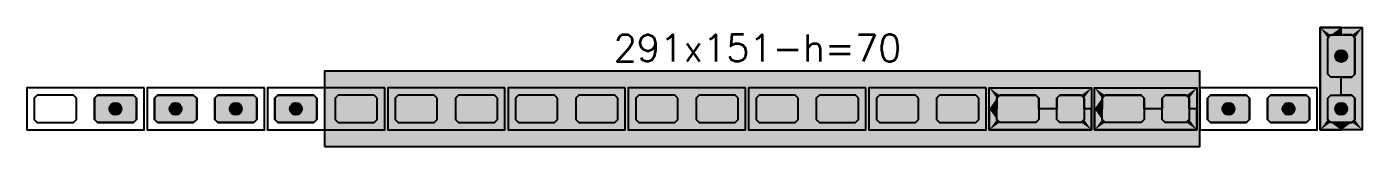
# Model space of a CAD drawing. Extents: x -1.9 to 86, y -1.6 to 60.9.
# Drawn here: x 45.54 to 54.42, y 17 to 17.79 of the extents above; entities that cross this region are included whole.
import ezdxf

# ---------------------------------------------------------------- set-up
doc = ezdxf.new("R2010")
doc.units = 0
doc.header["$MEASUREMENT"] = 0
for name, color, linetype in [('PENA_01', 1, 'CONTINUOUS'), ('PENA_02', 2, 'CONTINUOUS'), ('PENA_03', 3, 'CONTINUOUS'), ('PENA_11', 252, 'CONTINUOUS'), ('PENA_21', 100, 'CONTINUOUS'), ('PENA_23', 50, 'CONTINUOUS')]:
    doc.layers.add(name, color=color, linetype=linetype)
doc.styles.get("Standard").update_dxf_attribs({"font": 'ROMANS.SHX'})

msp = doc.modelspace()

# ---------------------------------------------------------------- linework, layer by layer
at = {"layer": 'PENA_01', "linetype": 'Continuous'}
for points in [[(54.18798, 17.478709), (54.18798, 17.718709), (54.20798, 17.738709), (54.34798, 17.738709), (54.36798, 17.718709), (54.36798, 17.478709), (54.34798, 17.458709), (54.20798, 17.458709), (54.18798, 17.478709)], [(45.86798, 17.318709), (45.84798, 17.338709), (45.60798, 17.338709), (45.58798, 17.318709), (45.58798, 17.178709), (45.60798, 17.158709), (45.84798, 17.158709), (45.86798, 17.178709), (45.86798, 17.318709)], [(46.26798, 17.318709), (46.24798, 17.338709), (46.00798, 17.338709), (45.98798, 17.318709), (45.98798, 17.178709), (46.00798, 17.158709), (46.24798, 17.158709), (46.26798, 17.178709), (46.26798, 17.318709)], [(46.66798, 17.318709), (46.64798, 17.338709), (46.40798, 17.338709), (46.38798, 17.318709), (46.38798, 17.178709), (46.40798, 17.158709), (46.64798, 17.158709), (46.66798, 17.178709), (46.66798, 17.318709)], [(47.06798, 17.318709), (47.04798, 17.338709), (46.80798, 17.338709), (46.78798, 17.318709), (46.78798, 17.178709), (46.80798, 17.158709), (47.04798, 17.158709), (47.06798, 17.178709), (47.06798, 17.318709)], [(47.46798, 17.318709), (47.44798, 17.338709), (47.20798, 17.338709), (47.18798, 17.318709), (47.18798, 17.178709), (47.20798, 17.158709), (47.44798, 17.158709), (47.46798, 17.178709), (47.46798, 17.318709)], [(47.86798, 17.318709), (47.84798, 17.338709), (47.60798, 17.338709), (47.58798, 17.318709), (47.58798, 17.178709), (47.60798, 17.158709), (47.84798, 17.158709), (47.86798, 17.178709), (47.86798, 17.318709)], [(48.26798, 17.318709), (48.24798, 17.338709), (48.00798, 17.338709), (47.98798, 17.318709), (47.98798, 17.178709), (48.00798, 17.158709), (48.24798, 17.158709), (48.26798, 17.178709), (48.26798, 17.318709)], [(48.66798, 17.318709), (48.64798, 17.338709), (48.40798, 17.338709), (48.38798, 17.318709), (48.38798, 17.178709), (48.40798, 17.158709), (48.64798, 17.158709), (48.66798, 17.178709), (48.66798, 17.318709)], [(49.06798, 17.318709), (49.04798, 17.338709), (48.80798, 17.338709), (48.78798, 17.318709), (48.78798, 17.178709), (48.80798, 17.158709), (49.04798, 17.158709), (49.06798, 17.178709), (49.06798, 17.318709)], [(49.46798, 17.318709), (49.44798, 17.338709), (49.20798, 17.338709), (49.18798, 17.318709), (49.18798, 17.178709), (49.20798, 17.158709), (49.44798, 17.158709), (49.46798, 17.178709), (49.46798, 17.318709)], [(49.86798, 17.318709), (49.84798, 17.338709), (49.60798, 17.338709), (49.58798, 17.318709), (49.58798, 17.178709), (49.60798, 17.158709), (49.84798, 17.158709), (49.86798, 17.178709), (49.86798, 17.318709)], [(50.26798, 17.318709), (50.24798, 17.338709), (50.00798, 17.338709), (49.98798, 17.318709), (49.98798, 17.178709), (50.00798, 17.158709), (50.24798, 17.158709), (50.26798, 17.178709), (50.26798, 17.318709)], [(50.66798, 17.318709), (50.64798, 17.338709), (50.40798, 17.338709), (50.38798, 17.318709), (50.38798, 17.178709), (50.40798, 17.158709), (50.64798, 17.158709), (50.66798, 17.178709), (50.66798, 17.318709)], [(51.06798, 17.318709), (51.04798, 17.338709), (50.80798, 17.338709), (50.78798, 17.318709), (50.78798, 17.178709), (50.80798, 17.158709), (51.04798, 17.158709), (51.06798, 17.178709), (51.06798, 17.318709)], [(51.46798, 17.318709), (51.44798, 17.338709), (51.20798, 17.338709), (51.18798, 17.318709), (51.18798, 17.178709), (51.20798, 17.158709), (51.44798, 17.158709), (51.46798, 17.178709), (51.46798, 17.318709)], [(51.86798, 17.318709), (51.84798, 17.338709), (51.60798, 17.338709), (51.58798, 17.318709), (51.58798, 17.178709), (51.60798, 17.158709), (51.84798, 17.158709), (51.86798, 17.178709), (51.86798, 17.318709)], [(52.24798, 17.158709), (52.00798, 17.158709), (51.98798, 17.178709), (51.98798, 17.318709), (52.00798, 17.338709), (52.24798, 17.338709), (52.26798, 17.318709), (52.26798, 17.178709), (52.24798, 17.158709)], [(52.54798, 17.158709), (52.40798, 17.158709), (52.38798, 17.178709), (52.38798, 17.318709), (52.40798, 17.338709), (52.54798, 17.338709), (52.56798, 17.318709), (52.56798, 17.178709), (52.54798, 17.158709)], [(52.94798, 17.158709), (52.70798, 17.158709), (52.68798, 17.178709), (52.68798, 17.318709), (52.70798, 17.338709), (52.94798, 17.338709), (52.96798, 17.318709), (52.96798, 17.178709), (52.94798, 17.158709)], [(53.24798, 17.158709), (53.10798, 17.158709), (53.08798, 17.178709), (53.08798, 17.318709), (53.10798, 17.338709), (53.24798, 17.338709), (53.26798, 17.318709), (53.26798, 17.178709), (53.24798, 17.158709)], [(53.66798, 17.318709), (53.64798, 17.338709), (53.40798, 17.338709), (53.38798, 17.318709), (53.38798, 17.178709), (53.40798, 17.158709), (53.64798, 17.158709), (53.66798, 17.178709), (53.66798, 17.318709)], [(54.06798, 17.318709), (54.04798, 17.338709), (53.80798, 17.338709), (53.78798, 17.318709), (53.78798, 17.178709), (53.80798, 17.158709), (54.04798, 17.158709), (54.06798, 17.178709), (54.06798, 17.318709)], [(54.18798, 17.178709), (54.18798, 17.318709), (54.20798, 17.338709), (54.34798, 17.338709), (54.36798, 17.318709), (54.36798, 17.178709), (54.34798, 17.158709), (54.20798, 17.158709), (54.18798, 17.178709)]]:
    msp.add_lwpolyline(points, dxfattribs=at)
at = {"layer": 'PENA_02', "linetype": 'Continuous'}
for points in [[(54.13798, 17.108709), (54.13798, 17.788709), (54.41798, 17.788709), (54.41798, 17.108709), (54.13798, 17.108709)], [(46.31798, 17.388709), (45.53798, 17.388709), (45.53798, 17.108709), (46.31798, 17.108709), (46.31798, 17.388709)], [(47.11798, 17.388709), (46.33798, 17.388709), (46.33798, 17.108709), (47.11798, 17.108709), (47.11798, 17.388709)], [(47.91798, 17.388709), (47.13798, 17.388709), (47.13798, 17.108709), (47.91798, 17.108709), (47.91798, 17.388709)], [(48.71798, 17.388709), (47.93798, 17.388709), (47.93798, 17.108709), (48.71798, 17.108709), (48.71798, 17.388709)], [(49.51798, 17.388709), (48.73798, 17.388709), (48.73798, 17.108709), (49.51798, 17.108709), (49.51798, 17.388709)], [(50.31798, 17.388709), (49.53798, 17.388709), (49.53798, 17.108709), (50.31798, 17.108709), (50.31798, 17.388709)], [(51.11798, 17.388709), (50.33798, 17.388709), (50.33798, 17.108709), (51.11798, 17.108709), (51.11798, 17.388709)], [(51.91798, 17.388709), (51.13798, 17.388709), (51.13798, 17.108709), (51.91798, 17.108709), (51.91798, 17.388709)], [(52.61798, 17.108709), (51.93798, 17.108709), (51.93798, 17.388709), (52.61798, 17.388709), (52.61798, 17.108709)], [(53.31798, 17.108709), (52.63798, 17.108709), (52.63798, 17.388709), (53.31798, 17.388709), (53.31798, 17.108709)], [(54.11798, 17.388709), (53.33798, 17.388709), (53.33798, 17.108709), (54.11798, 17.108709), (54.11798, 17.388709)]]:
    msp.add_lwpolyline(points, dxfattribs=at)
at = {"layer": 'PENA_03', "linetype": 'Continuous'}
for points in [[(54.34798, 17.738709), (54.36798, 17.718709), (54.36798, 17.478709), (54.34798, 17.458709), (54.20798, 17.458709), (54.18798, 17.478709), (54.18798, 17.718709), (54.20798, 17.738709), (54.34798, 17.738709)], [(46.26798, 17.178709), (46.24798, 17.158709), (46.00798, 17.158709), (45.98798, 17.178709), (45.98798, 17.318709), (46.00798, 17.338709), (46.24798, 17.338709), (46.26798, 17.318709), (46.26798, 17.178709)], [(46.66798, 17.178709), (46.64798, 17.158709), (46.40798, 17.158709), (46.38798, 17.178709), (46.38798, 17.318709), (46.40798, 17.338709), (46.64798, 17.338709), (46.66798, 17.318709), (46.66798, 17.178709)], [(47.06798, 17.178709), (47.04798, 17.158709), (46.80798, 17.158709), (46.78798, 17.178709), (46.78798, 17.318709), (46.80798, 17.338709), (47.04798, 17.338709), (47.06798, 17.318709), (47.06798, 17.178709)], [(47.46798, 17.178709), (47.44798, 17.158709), (47.20798, 17.158709), (47.18798, 17.178709), (47.18798, 17.318709), (47.20798, 17.338709), (47.44798, 17.338709), (47.46798, 17.318709), (47.46798, 17.178709)], [(53.66798, 17.178709), (53.64798, 17.158709), (53.40798, 17.158709), (53.38798, 17.178709), (53.38798, 17.318709), (53.40798, 17.338709), (53.64798, 17.338709), (53.66798, 17.318709), (53.66798, 17.178709)], [(54.06798, 17.178709), (54.04798, 17.158709), (53.80798, 17.158709), (53.78798, 17.178709), (53.78798, 17.318709), (53.80798, 17.338709), (54.04798, 17.338709), (54.06798, 17.318709), (54.06798, 17.178709)], [(54.34798, 17.338709), (54.36798, 17.318709), (54.36798, 17.178709), (54.34798, 17.158709), (54.20798, 17.158709), (54.18798, 17.178709), (54.18798, 17.318709), (54.20798, 17.338709), (54.34798, 17.338709)]]:
    msp.add_lwpolyline(points, dxfattribs=at)
for centre in [(54.27798, 17.598709), (46.12798, 17.248709), (46.52798, 17.248709), (46.92798, 17.248709), (47.32798, 17.248709), (53.52798, 17.248709), (53.92798, 17.248709), (54.27798, 17.248709)]:
    msp.add_circle(centre, 0.04, dxfattribs=at)
for points in [[(54.31798, 17.598709), (54.25798, 17.63335), (54.240392, 17.612389)], [(54.31798, 17.598709), (54.240392, 17.612389), (54.240392, 17.585028)], [(54.31798, 17.598709), (54.240392, 17.585028), (54.25798, 17.564068)], [(54.31798, 17.598709), (54.284926, 17.638101), (54.25798, 17.63335)], [(54.31798, 17.598709), (54.25798, 17.564068), (54.284926, 17.559316)], [(54.31798, 17.598709), (54.308621, 17.62442), (54.284926, 17.638101)], [(54.31798, 17.598709), (54.284926, 17.559316), (54.308621, 17.572997)], [(54.31798, 17.598709), (54.308621, 17.572997), (54.31798, 17.598709)], [(46.16798, 17.248709), (46.10798, 17.28335), (46.090392, 17.262389)], [(46.16798, 17.248709), (46.090392, 17.262389), (46.090392, 17.235028)], [(46.16798, 17.248709), (46.090392, 17.235028), (46.10798, 17.214068)], [(46.16798, 17.248709), (46.134926, 17.288101), (46.10798, 17.28335)], [(46.16798, 17.248709), (46.10798, 17.214068), (46.134926, 17.209316)], [(46.16798, 17.248709), (46.158621, 17.27442), (46.134926, 17.288101)], [(46.16798, 17.248709), (46.134926, 17.209316), (46.158621, 17.222997)], [(46.16798, 17.248709), (46.158621, 17.222997), (46.16798, 17.248709)], [(46.56798, 17.248709), (46.50798, 17.28335), (46.490392, 17.262389)], [(46.56798, 17.248709), (46.490392, 17.262389), (46.490392, 17.235028)], [(46.56798, 17.248709), (46.490392, 17.235028), (46.50798, 17.214068)], [(46.56798, 17.248709), (46.534926, 17.288101), (46.50798, 17.28335)], [(46.56798, 17.248709), (46.50798, 17.214068), (46.534926, 17.209316)], [(46.56798, 17.248709), (46.558621, 17.27442), (46.534926, 17.288101)], [(46.56798, 17.248709), (46.534926, 17.209316), (46.558621, 17.222997)], [(46.56798, 17.248709), (46.558621, 17.222997), (46.56798, 17.248709)], [(46.96798, 17.248709), (46.90798, 17.28335), (46.890392, 17.262389)], [(46.96798, 17.248709), (46.890392, 17.262389), (46.890392, 17.235028)], [(46.96798, 17.248709), (46.890392, 17.235028), (46.90798, 17.214068)], [(46.96798, 17.248709), (46.934926, 17.288101), (46.90798, 17.28335)], [(46.96798, 17.248709), (46.90798, 17.214068), (46.934926, 17.209316)], [(46.96798, 17.248709), (46.958621, 17.27442), (46.934926, 17.288101)], [(46.96798, 17.248709), (46.934926, 17.209316), (46.958621, 17.222997)], [(46.96798, 17.248709), (46.958621, 17.222997), (46.96798, 17.248709)], [(47.36798, 17.248709), (47.30798, 17.28335), (47.290392, 17.262389)], [(47.36798, 17.248709), (47.290392, 17.262389), (47.290392, 17.235028)], [(47.36798, 17.248709), (47.290392, 17.235028), (47.30798, 17.214068)], [(47.36798, 17.248709), (47.334926, 17.288101), (47.30798, 17.28335)], [(47.36798, 17.248709), (47.30798, 17.214068), (47.334926, 17.209316)], [(47.36798, 17.248709), (47.358621, 17.27442), (47.334926, 17.288101)], [(47.36798, 17.248709), (47.334926, 17.209316), (47.358621, 17.222997)], [(47.36798, 17.248709), (47.358621, 17.222997), (47.36798, 17.248709)], [(53.56798, 17.248709), (53.50798, 17.28335), (53.490392, 17.262389)], [(53.56798, 17.248709), (53.490392, 17.262389), (53.490392, 17.235028)], [(53.56798, 17.248709), (53.490392, 17.235028), (53.50798, 17.214068)], [(53.56798, 17.248709), (53.534926, 17.288101), (53.50798, 17.28335)], [(53.56798, 17.248709), (53.50798, 17.214068), (53.534926, 17.209316)], [(53.56798, 17.248709), (53.558621, 17.27442), (53.534926, 17.288101)], [(53.56798, 17.248709), (53.534926, 17.209316), (53.558621, 17.222997)], [(53.56798, 17.248709), (53.558621, 17.222997), (53.56798, 17.248709)], [(53.96798, 17.248709), (53.90798, 17.28335), (53.890392, 17.262389)], [(53.96798, 17.248709), (53.890392, 17.262389), (53.890392, 17.235028)], [(53.96798, 17.248709), (53.890392, 17.235028), (53.90798, 17.214068)], [(53.96798, 17.248709), (53.934926, 17.288101), (53.90798, 17.28335)], [(53.96798, 17.248709), (53.90798, 17.214068), (53.934926, 17.209316)], [(53.96798, 17.248709), (53.958621, 17.27442), (53.934926, 17.288101)], [(53.96798, 17.248709), (53.934926, 17.209316), (53.958621, 17.222997)], [(53.96798, 17.248709), (53.958621, 17.222997), (53.96798, 17.248709)], [(54.31798, 17.248709), (54.25798, 17.28335), (54.240392, 17.262389)], [(54.31798, 17.248709), (54.240392, 17.262389), (54.240392, 17.235028)], [(54.31798, 17.248709), (54.240392, 17.235028), (54.25798, 17.214068)], [(54.31798, 17.248709), (54.284926, 17.288101), (54.25798, 17.28335)], [(54.31798, 17.248709), (54.25798, 17.214068), (54.284926, 17.209316)], [(54.31798, 17.248709), (54.308621, 17.27442), (54.284926, 17.288101)], [(54.31798, 17.248709), (54.284926, 17.209316), (54.308621, 17.222997)], [(54.31798, 17.248709), (54.308621, 17.222997), (54.31798, 17.248709)]]:
    msp.add_solid(points, dxfattribs=at)
at = {"layer": 'PENA_11', "linetype": 'Continuous'}
for points in [[(54.34798, 17.738709), (54.20798, 17.458709), (54.18798, 17.478709)], [(54.34798, 17.738709), (54.18798, 17.478709), (54.18798, 17.718709)], [(54.34798, 17.738709), (54.18798, 17.718709), (54.20798, 17.738709)], [(54.34798, 17.738709), (54.34798, 17.458709), (54.20798, 17.458709)], [(54.34798, 17.738709), (54.20798, 17.738709), (54.34798, 17.738709)], [(54.34798, 17.738709), (54.36798, 17.718709), (54.36798, 17.478709)], [(54.34798, 17.738709), (54.36798, 17.478709), (54.34798, 17.458709)], [(46.26798, 17.178709), (45.98798, 17.318709), (46.00798, 17.338709)], [(46.26798, 17.178709), (45.98798, 17.178709), (45.98798, 17.318709)], [(46.26798, 17.178709), (46.00798, 17.338709), (46.24798, 17.338709)], [(46.26798, 17.178709), (46.24798, 17.338709), (46.26798, 17.318709)], [(46.26798, 17.178709), (46.26798, 17.318709), (46.26798, 17.178709)], [(46.66798, 17.178709), (46.38798, 17.318709), (46.40798, 17.338709)], [(46.66798, 17.178709), (46.38798, 17.178709), (46.38798, 17.318709)], [(46.66798, 17.178709), (46.40798, 17.338709), (46.64798, 17.338709)], [(46.66798, 17.178709), (46.64798, 17.338709), (46.66798, 17.318709)], [(46.66798, 17.178709), (46.66798, 17.318709), (46.66798, 17.178709)], [(47.06798, 17.178709), (46.78798, 17.318709), (46.80798, 17.338709)], [(47.06798, 17.178709), (46.78798, 17.178709), (46.78798, 17.318709)], [(47.06798, 17.178709), (46.80798, 17.338709), (47.04798, 17.338709)], [(47.06798, 17.178709), (47.04798, 17.338709), (47.06798, 17.318709)], [(47.06798, 17.178709), (47.06798, 17.318709), (47.06798, 17.178709)], [(47.46798, 17.178709), (47.18798, 17.318709), (47.20798, 17.338709)], [(47.46798, 17.178709), (47.18798, 17.178709), (47.18798, 17.318709)], [(47.46798, 17.178709), (47.20798, 17.338709), (47.44798, 17.338709)], [(47.46798, 17.178709), (47.44798, 17.338709), (47.46798, 17.318709)], [(47.46798, 17.178709), (47.46798, 17.318709), (47.46798, 17.178709)], [(53.66798, 17.178709), (53.38798, 17.318709), (53.40798, 17.338709)], [(53.66798, 17.178709), (53.38798, 17.178709), (53.38798, 17.318709)], [(53.66798, 17.178709), (53.40798, 17.338709), (53.64798, 17.338709)], [(53.66798, 17.178709), (53.64798, 17.338709), (53.66798, 17.318709)], [(53.66798, 17.178709), (53.66798, 17.318709), (53.66798, 17.178709)], [(54.06798, 17.178709), (53.78798, 17.318709), (53.80798, 17.338709)], [(54.06798, 17.178709), (53.78798, 17.178709), (53.78798, 17.318709)], [(54.06798, 17.178709), (53.80798, 17.338709), (54.04798, 17.338709)], [(54.06798, 17.178709), (54.04798, 17.338709), (54.06798, 17.318709)], [(54.06798, 17.178709), (54.06798, 17.318709), (54.06798, 17.178709)], [(54.34798, 17.338709), (54.20798, 17.158709), (54.18798, 17.178709)], [(54.34798, 17.338709), (54.18798, 17.178709), (54.18798, 17.318709)], [(54.34798, 17.338709), (54.18798, 17.318709), (54.20798, 17.338709)], [(54.34798, 17.338709), (54.34798, 17.158709), (54.20798, 17.158709)], [(54.34798, 17.338709), (54.20798, 17.338709), (54.34798, 17.338709)], [(54.34798, 17.338709), (54.36798, 17.318709), (54.36798, 17.178709)], [(54.34798, 17.338709), (54.36798, 17.178709), (54.34798, 17.158709)], [(46.26798, 17.178709), (46.00798, 17.158709), (45.98798, 17.178709)], [(46.26798, 17.178709), (46.24798, 17.158709), (46.00798, 17.158709)], [(46.66798, 17.178709), (46.40798, 17.158709), (46.38798, 17.178709)], [(46.66798, 17.178709), (46.64798, 17.158709), (46.40798, 17.158709)], [(47.06798, 17.178709), (46.80798, 17.158709), (46.78798, 17.178709)], [(47.06798, 17.178709), (47.04798, 17.158709), (46.80798, 17.158709)], [(47.46798, 17.178709), (47.20798, 17.158709), (47.18798, 17.178709)], [(47.46798, 17.178709), (47.44798, 17.158709), (47.20798, 17.158709)], [(53.66798, 17.178709), (53.40798, 17.158709), (53.38798, 17.178709)], [(53.66798, 17.178709), (53.64798, 17.158709), (53.40798, 17.158709)], [(54.06798, 17.178709), (53.80798, 17.158709), (53.78798, 17.178709)], [(54.06798, 17.178709), (54.04798, 17.158709), (53.80798, 17.158709)]]:
    msp.add_solid(points, dxfattribs=at)
at = {"layer": 'PENA_21', "linetype": 'Continuous'}
for points in [[(54.27798, 17.108709), (54.27798, 17.158709), (54.20798, 17.158709), (54.18798, 17.178709), (54.18798, 17.318709), (54.20798, 17.338709), (54.27798, 17.338709), (54.27798, 17.458709), (54.20798, 17.458709), (54.18798, 17.478709), (54.18798, 17.718709), (54.20798, 17.738709), (54.27798, 17.738709), (54.27798, 17.788709), (54.13798, 17.788709), (54.13798, 17.108709), (54.27798, 17.108709)], [(54.27798, 17.108709), (54.27798, 17.158709), (54.34798, 17.158709), (54.36798, 17.178709), (54.36798, 17.318709), (54.34798, 17.338709), (54.27798, 17.338709), (54.27798, 17.458709), (54.34798, 17.458709), (54.36798, 17.478709), (54.36798, 17.718709), (54.34798, 17.738709), (54.27798, 17.738709), (54.27798, 17.788709), (54.41798, 17.788709), (54.41798, 17.108709), (54.27798, 17.108709)], [(52.61798, 17.248709), (52.56798, 17.248709), (52.56798, 17.318709), (52.54798, 17.338709), (52.40798, 17.338709), (52.38798, 17.318709), (52.38798, 17.248709), (52.26798, 17.248709), (52.26798, 17.318709), (52.24798, 17.338709), (52.00798, 17.338709), (51.98798, 17.318709), (51.98798, 17.248709), (51.93798, 17.248709), (51.93798, 17.388709), (52.61798, 17.388709), (52.61798, 17.248709)], [(53.31798, 17.248709), (53.26798, 17.248709), (53.26798, 17.318709), (53.24798, 17.338709), (53.10798, 17.338709), (53.08798, 17.318709), (53.08798, 17.248709), (52.96798, 17.248709), (52.96798, 17.318709), (52.94798, 17.338709), (52.70798, 17.338709), (52.68798, 17.318709), (52.68798, 17.248709), (52.63798, 17.248709), (52.63798, 17.388709), (53.31798, 17.388709), (53.31798, 17.248709)], [(52.61798, 17.248709), (52.56798, 17.248709), (52.56798, 17.178709), (52.54798, 17.158709), (52.40798, 17.158709), (52.38798, 17.178709), (52.38798, 17.248709), (52.26798, 17.248709), (52.26798, 17.178709), (52.24798, 17.158709), (52.00798, 17.158709), (51.98798, 17.178709), (51.98798, 17.248709), (51.93798, 17.248709), (51.93798, 17.108709), (52.61798, 17.108709), (52.61798, 17.248709)], [(53.31798, 17.248709), (53.26798, 17.248709), (53.26798, 17.178709), (53.24798, 17.158709), (53.10798, 17.158709), (53.08798, 17.178709), (53.08798, 17.248709), (52.96798, 17.248709), (52.96798, 17.178709), (52.94798, 17.158709), (52.70798, 17.158709), (52.68798, 17.178709), (52.68798, 17.248709), (52.63798, 17.248709), (52.63798, 17.108709), (53.31798, 17.108709), (53.31798, 17.248709)]]:
    msp.add_lwpolyline(points, dxfattribs=at)
for points in [[(54.27798, 17.788709), (54.13798, 17.788709), (54.20798, 17.738709)], [(54.20798, 17.738709), (54.13798, 17.788709), (54.18798, 17.718709)], [(54.13798, 17.788709), (54.18798, 17.178709), (54.18798, 17.718709)], [(54.13798, 17.108709), (54.18798, 17.178709), (54.13798, 17.788709)], [(54.27798, 17.738709), (54.27798, 17.788709), (54.20798, 17.738709)], [(54.34798, 17.738709), (54.27798, 17.738709), (54.41798, 17.788709)], [(54.27798, 17.738709), (54.27798, 17.788709), (54.41798, 17.788709)], [(54.36798, 17.718709), (54.34798, 17.738709), (54.41798, 17.788709)], [(54.36798, 17.478709), (54.41798, 17.788709), (54.36798, 17.318709)], [(54.36798, 17.318709), (54.41798, 17.788709), (54.36798, 17.178709)], [(54.41798, 17.788709), (54.41798, 17.108709), (54.36798, 17.178709)], [(54.36798, 17.478709), (54.36798, 17.718709), (54.41798, 17.788709)], [(54.18798, 17.718709), (54.18798, 17.178709), (54.18798, 17.318709)], [(54.18798, 17.718709), (54.18798, 17.478709), (54.18798, 17.318709)], [(54.20798, 17.338709), (54.18798, 17.478709), (54.18798, 17.318709)], [(54.20798, 17.338709), (54.20798, 17.458709), (54.18798, 17.478709)], [(54.27798, 17.338709), (54.20798, 17.458709), (54.20798, 17.338709)], [(54.27798, 17.338709), (54.27798, 17.458709), (54.20798, 17.458709)], [(54.27798, 17.338709), (54.34798, 17.458709), (54.34798, 17.338709)], [(54.27798, 17.338709), (54.27798, 17.458709), (54.34798, 17.458709)], [(54.34798, 17.458709), (54.36798, 17.478709), (54.34798, 17.338709)], [(54.34798, 17.338709), (54.36798, 17.478709), (54.36798, 17.318709)], [(52.61798, 17.388709), (52.00798, 17.338709), (51.93798, 17.388709)], [(52.00798, 17.338709), (51.98798, 17.318709), (51.93798, 17.388709)], [(51.93798, 17.388709), (51.98798, 17.318709), (51.93798, 17.248709)], [(51.98798, 17.318709), (51.98798, 17.248709), (51.93798, 17.248709)], [(52.24798, 17.338709), (52.00798, 17.338709), (52.61798, 17.388709)], [(52.26798, 17.318709), (52.24798, 17.338709), (52.61798, 17.388709)], [(52.61798, 17.388709), (52.40798, 17.338709), (52.26798, 17.318709)], [(52.26798, 17.248709), (52.26798, 17.318709), (52.40798, 17.338709)], [(52.26798, 17.248709), (52.40798, 17.338709), (52.38798, 17.318709)], [(52.26798, 17.248709), (52.38798, 17.318709), (52.38798, 17.248709)], [(52.61798, 17.388709), (52.54798, 17.338709), (52.40798, 17.338709)], [(52.61798, 17.388709), (52.56798, 17.318709), (52.54798, 17.338709)], [(52.61798, 17.388709), (52.61798, 17.248709), (52.56798, 17.248709)], [(52.61798, 17.388709), (52.56798, 17.248709), (52.56798, 17.318709)], [(53.31798, 17.388709), (52.70798, 17.338709), (52.63798, 17.388709)], [(52.70798, 17.338709), (52.68798, 17.318709), (52.63798, 17.388709)], [(52.63798, 17.388709), (52.68798, 17.318709), (52.63798, 17.248709)], [(52.68798, 17.318709), (52.68798, 17.248709), (52.63798, 17.248709)], [(52.94798, 17.338709), (52.70798, 17.338709), (53.31798, 17.388709)], [(52.96798, 17.318709), (52.94798, 17.338709), (53.31798, 17.388709)], [(53.31798, 17.388709), (53.10798, 17.338709), (52.96798, 17.318709)], [(52.96798, 17.248709), (52.96798, 17.318709), (53.10798, 17.338709)], [(52.96798, 17.248709), (53.10798, 17.338709), (53.08798, 17.318709)], [(52.96798, 17.248709), (53.08798, 17.318709), (53.08798, 17.248709)], [(53.31798, 17.388709), (53.24798, 17.338709), (53.10798, 17.338709)], [(53.31798, 17.388709), (53.26798, 17.318709), (53.24798, 17.338709)], [(53.31798, 17.388709), (53.31798, 17.248709), (53.26798, 17.248709)], [(53.31798, 17.388709), (53.26798, 17.248709), (53.26798, 17.318709)], [(51.93798, 17.108709), (51.98798, 17.178709), (51.93798, 17.248709)], [(51.98798, 17.178709), (51.98798, 17.248709), (51.93798, 17.248709)], [(52.26798, 17.248709), (52.26798, 17.178709), (52.40798, 17.158709)], [(52.26798, 17.248709), (52.40798, 17.158709), (52.38798, 17.178709)], [(52.26798, 17.248709), (52.38798, 17.178709), (52.38798, 17.248709)], [(52.61798, 17.108709), (52.61798, 17.248709), (52.56798, 17.248709)], [(52.61798, 17.108709), (52.56798, 17.248709), (52.56798, 17.178709)], [(52.63798, 17.108709), (52.68798, 17.178709), (52.63798, 17.248709)], [(52.68798, 17.178709), (52.68798, 17.248709), (52.63798, 17.248709)], [(52.96798, 17.248709), (52.96798, 17.178709), (53.10798, 17.158709)], [(52.96798, 17.248709), (53.10798, 17.158709), (53.08798, 17.178709)], [(52.96798, 17.248709), (53.08798, 17.178709), (53.08798, 17.248709)], [(53.31798, 17.108709), (53.31798, 17.248709), (53.26798, 17.248709)], [(53.31798, 17.108709), (53.26798, 17.248709), (53.26798, 17.178709)], [(52.00798, 17.158709), (51.98798, 17.178709), (51.93798, 17.108709)], [(52.61798, 17.108709), (52.00798, 17.158709), (51.93798, 17.108709)], [(52.24798, 17.158709), (52.00798, 17.158709), (52.61798, 17.108709)], [(52.26798, 17.178709), (52.24798, 17.158709), (52.61798, 17.108709)], [(52.61798, 17.108709), (52.40798, 17.158709), (52.26798, 17.178709)], [(52.61798, 17.108709), (52.54798, 17.158709), (52.40798, 17.158709)], [(52.61798, 17.108709), (52.56798, 17.178709), (52.54798, 17.158709)], [(52.70798, 17.158709), (52.68798, 17.178709), (52.63798, 17.108709)], [(53.31798, 17.108709), (52.70798, 17.158709), (52.63798, 17.108709)], [(52.94798, 17.158709), (52.70798, 17.158709), (53.31798, 17.108709)], [(52.96798, 17.178709), (52.94798, 17.158709), (53.31798, 17.108709)], [(53.31798, 17.108709), (53.10798, 17.158709), (52.96798, 17.178709)], [(53.31798, 17.108709), (53.24798, 17.158709), (53.10798, 17.158709)], [(53.31798, 17.108709), (53.26798, 17.178709), (53.24798, 17.158709)], [(54.20798, 17.158709), (54.18798, 17.178709), (54.13798, 17.108709)], [(54.20798, 17.158709), (54.13798, 17.108709), (54.27798, 17.108709)], [(54.20798, 17.158709), (54.27798, 17.108709), (54.27798, 17.158709)], [(54.41798, 17.108709), (54.27798, 17.108709), (54.34798, 17.158709)], [(54.34798, 17.158709), (54.27798, 17.108709), (54.27798, 17.158709)], [(54.36798, 17.178709), (54.41798, 17.108709), (54.34798, 17.158709)]]:
    msp.add_solid(points, dxfattribs=at)
at = {"layer": 'PENA_23', "linetype": 'Continuous'}
msp.add_lwpolyline([(47.51798, 16.998709), (53.33798, 16.998709), (53.33798, 17.498709), (47.51798, 17.498709), (47.51798, 16.998709)], dxfattribs=at)
msp.add_lwpolyline([(47.51798, 16.998709), (53.33798, 16.998709), (53.33798, 17.498709), (47.51798, 17.498709), (47.51798, 16.998709)], dxfattribs=at)
for points in [[(47.51798, 16.998709), (53.33798, 16.998709), (53.33798, 17.498709)], [(47.51798, 16.998709), (53.33798, 17.498709), (47.51798, 17.498709)], [(47.51798, 16.998709), (47.51798, 17.498709), (47.51798, 16.998709)], [(47.51798, 16.998709), (53.33798, 16.998709), (53.33798, 17.498709)], [(47.51798, 16.998709), (53.33798, 17.498709), (47.51798, 17.498709)], [(47.51798, 16.998709), (47.51798, 17.498709), (47.51798, 16.998709)]]:
    msp.add_solid(points, dxfattribs=at)

# ---------------------------------------------------------------- texts
at = {"layer": 'PENA_03', "linetype": 'Continuous'}
msp.add_text('291x151-h=70', height=0.18, dxfattribs=at).set_placement((49.440226, 17.562582))

doc.saveas('drawing.dxf')
